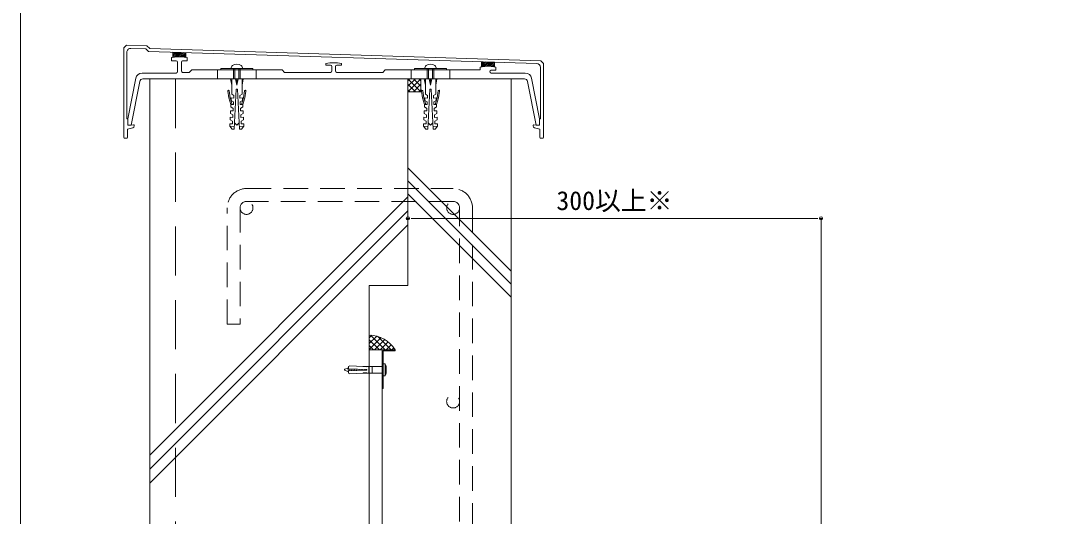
# Model space of a CAD drawing. Units: millimetres, scale not verified. Extents: x -1380 to 1380, y -955 to 955.
# Drawn here: x -1380 to -582, y -334 to 50 of the extents above; entities that cross this region are included whole.
import ezdxf
from ezdxf.enums import TextEntityAlignment as Align

# ---------------------------------------------------------------- set-up
doc = ezdxf.new("R2010")
doc.units = ezdxf.units.MM
doc.header["$LTSCALE"] = 3
doc.linetypes.add('USER1', pattern=[9.525, 6.35, -3.175])
doc.linetypes.add('USER2', pattern=[19.05, 12.7, -6.35])
for name, color, linetype, lineweight in [('0-0_0', 7, 'Continuous', 9), ('0-1_WAKU', 7, 'Continuous', 18), ('0-3_KUTAI', 3, 'Continuous', 18), ('0-4_BOUSUI', 1, 'Continuous', 18), ('0-6_HATCH', 9, 'Continuous', 18), ('0-7_sunpo', 7, 'Continuous', 18), ('0-8_KANAMONO_SCREW', 4, 'Continuous', 18), ('0-9_KANAMONO', 4, 'Continuous', 18), ('0-B_KUTAI2', 3, 'USER2', 18), ('0-D_TENSEN', 4, 'USER1', 18), ('0-E_KASAGI', 150, 'Continuous', 18)]:
    doc.layers.add(name, color=color, linetype=linetype, lineweight=lineweight)
doc.styles.add('ＭＳ ゴシック', font='')
doc.styles.get('ＭＳ ゴシック').set_extended_font_data('MS Gothic')

# ---------------------------------------------------------------- blocks, each defined once
blk = doc.blocks.new('_Dot')
at = {"layer": '0-0_0'}
for p, q in [((-0.5, 0), (-1, 0)), ((0.25, 0), (-0.25, 0))]:
    blk.add_line(p, q, dxfattribs=at)
blk.add_circle((0, 0), 0.25, dxfattribs=at)

msp = doc.modelspace()

# ---------------------------------------------------------------- linework, layer by layer
at = {"layer": '0-1_WAKU'}
msp.add_lwpolyline([(-1380.088, -954.993), (1379.912, -954.993), (1379.912, 955.007), (-1380.088, 955.007)], close=True, dxfattribs=at)
at = {"layer": '0-3_KUTAI'}
for p, q in [((-1280.088, 5.007), (-1280.088, -954.993)), ((-1280.088, 5.007), (-1080.088, 5.007)), ((-1080.088, 5.007), (-1000.088, 5.007)), ((-1000.088, -479.993), (-1000.088, 5.007)), ((-1110.088, -604.993), (-1110.088, -154.993))]:
    msp.add_line(p, q, dxfattribs=at)
msp.add_lwpolyline([(-1110.088, -154.993), (-1080.088, -154.993), (-1080.088, 5.007)], dxfattribs=at)
at = {"layer": '0-4_BOUSUI'}
for p, q in [((-1070.088, -4.993), (-1080.088, 5.007)), ((-1080.088, -4.993), (-1070.088, 5.007)), ((-1080.088, 3.492), (-1078.574, 5.007)), ((-1080.088, -0.75), (-1074.331, 5.007)), ((-1074.331, -4.993), (-1080.088, 0.764)), ((-1070.088, -0.75), (-1075.846, 5.007)), ((-1075.846, -4.993), (-1070.088, 0.764)), ((-1070.088, 3.492), (-1071.603, 5.007)), ((-1070.088, -4.993), (-1070.088, 5.007)), ((-1078.574, -4.993), (-1080.088, -3.478)), ((-1080.088, -4.993), (-1070.088, -4.993)), ((-1071.603, -4.993), (-1070.088, -3.478)), ((-1110.09, -195.586), (-1108.156, -193.652)), ((-1110.09, -200.076), (-1104.282, -194.268)), ((-1110.09, -204.566), (-1100.917, -195.393)), ((-1102.161, -204.993), (-1110.09, -197.064)), ((-1097.671, -204.993), (-1109.059, -193.605)), ((-1106.027, -204.993), (-1097.951, -196.917)), ((-1093.181, -204.993), (-1103.772, -194.402)), ((-1101.537, -204.993), (-1095.329, -198.785)), ((-1106.651, -204.993), (-1110.09, -201.554)), ((-1110.09, -204.993), (-1100.09, -204.993)), ((-1097.047, -204.993), (-1093.027, -200.973)), ((-1092.557, -204.993), (-1091.041, -203.477))]:
    msp.add_line(p, q, dxfattribs=at)
msp.add_lwpolyline([(-878.466, -594.993), (-1056.449, -594.993), (-1100.088, -551.353), (-1100.09, -234.993)], dxfattribs=at)
msp.add_arc((-1109.774, -216.289), 22.695, 29.84923, 90.79732, dxfattribs=at)
at = {"layer": '0-6_HATCH'}
for p, q in [((-1080.088, -64.011), (-1000.088, -144.011)), ((-1080.088, -74.011), (-1000.088, -154.011)), ((-1280.088, -286.471), (-1080.088, -86.471)), ((-1080.088, -84.011), (-1000.088, -164.011)), ((-1280.088, -297.346), (-1080.088, -97.346)), ((-1280.088, -308.221), (-1080.088, -108.221))]:
    msp.add_line(p, q, dxfattribs=at)
at = {"layer": '0-7_sunpo'}
for p, q in [((-1080.088, -142.993), (-1080.088, -103.07)), ((-1075.088, -103.07), (-765.088, -103.07)), ((-760.088, -639.993), (-760.088, -103.07))]:
    msp.add_line(p, q, dxfattribs=at)
at = {"layer": '0-8_KANAMONO_SCREW'}
for p, q in [((-1215.08, 12.998), (-1215.08, 5.007)), ((-1214.08, 12.998), (-1214.08, 5.007)), ((-1211.08, 12.998), (-1211.08, 5.007)), ((-1210.08, 12.998), (-1210.08, 5.007)), ((-1065.08, 12.998), (-1065.08, 5.007)), ((-1064.08, 12.998), (-1064.08, 5.007)), ((-1061.08, 12.998), (-1061.08, 5.007)), ((-1060.08, 12.998), (-1060.08, 5.007)), ((-1216.588, 0.007), (-1216.588, 5.007)), ((-1213.588, 5.007), (-1212.588, 0.007)), ((-1211.588, 5.007), (-1212.588, 0.007)), ((-1212.588, 0.007), (-1212.588, 5.007)), ((-1208.588, 0.007), (-1208.588, 5.007)), ((-1066.588, 0.007), (-1066.588, 5.007)), ((-1063.588, 5.007), (-1062.588, 0.007)), ((-1061.588, 5.007), (-1062.588, 0.007)), ((-1062.588, 0.007), (-1062.588, 5.007)), ((-1058.588, 0.007), (-1058.588, 5.007)), ((-1218.101, -31.77), (-1214.606, -31.953)), ((-1207.075, -31.77), (-1210.571, -31.953)), ((-1068.101, -31.77), (-1064.606, -31.953)), ((-1057.075, -31.77), (-1060.571, -31.953)), ((-1126.113, -218.799), (-1129.033, -220.008)), ((-1126.113, -221.988), (-1129.033, -220.778)), ((-1126.71, -219.046), (-1126.113, -221.436)), ((-1111.946, -220.185), (-1126.113, -219.56)), ((-1111.946, -220.601), (-1126.113, -221.226)), ((-1126.113, -221.226), (-1126.113, -222.893)), ((-1126.113, -222.893), (-1124.964, -223.467)), ((-1125.323, -219.595), (-1124.928, -221.174)), ((-1114.86, -217.764), (-1124.964, -217.319)), ((-1114.86, -223.022), (-1124.964, -223.467)), ((-1124.059, -219.65), (-1123.692, -221.12)), ((-1122.795, -219.706), (-1122.455, -221.065)), ((-1121.531, -219.762), (-1121.219, -221.01)), ((-1120.267, -219.818), (-1119.983, -220.956)), ((-1119.003, -219.873), (-1118.746, -220.901)), ((-1117.739, -219.929), (-1117.51, -220.847)), ((-1116.475, -219.985), (-1116.274, -220.792)), ((-1115.211, -220.041), (-1115.037, -220.738)), ((-1114.869, -217.973), (-1114.86, -217.764)), ((-1111.955, -218.101), (-1114.869, -217.973)), ((-1111.955, -222.685), (-1114.869, -222.813)), ((-1114.869, -222.813), (-1114.86, -223.022)), ((-1114.661, -217.982), (-1114.652, -217.774)), ((-1114.661, -222.804), (-1114.652, -223.012)), ((-1112.154, -217.884), (-1114.652, -217.774)), ((-1112.154, -222.902), (-1114.652, -223.012)), ((-1113.948, -220.096), (-1113.801, -220.683)), ((-1112.684, -220.152), (-1112.564, -220.629)), ((-1112.163, -218.092), (-1112.154, -217.884)), ((-1112.163, -222.694), (-1112.154, -222.902)), ((-1111.955, -218.101), (-1111.946, -217.893)), ((-1111.955, -222.685), (-1111.946, -222.893)), ((-1100.123, -217.893), (-1111.946, -217.893)), ((-1111.946, -220.185), (-1111.946, -220.601)), ((-1100.123, -222.893), (-1111.946, -222.893)), ((-1110.279, -217.893), (-1110.279, -222.893)), ((-1107.779, -217.893), (-1107.779, -222.893)), ((-1099.29, -215.81), (-1099.29, -217.06)), ((-1099.29, -215.81), (-1097.623, -215.81)), ((-1099.29, -217.06), (-1099.29, -223.726)), ((-1097.623, -215.81), (-1097.623, -224.976)), ((-1097.207, -216.851), (-1097.623, -216.851)), ((-1097.207, -223.935), (-1097.207, -216.851)), ((-1097.207, -216.851), (-1096.998, -217.893)), ((-1096.998, -222.893), (-1097.207, -223.935)), ((-1096.998, -222.893), (-1096.998, -217.893)), ((-1099.29, -223.726), (-1099.29, -224.976)), ((-1097.623, -224.976), (-1099.29, -224.976)), ((-1097.623, -223.935), (-1097.207, -223.935))]:
    msp.add_line(p, q, dxfattribs=at)
for points in [[(-1225.088, 13.007), (-1200.088, 13.007), (-1200.088, 12.007), (-1225.088, 12.007)], [(-1075.088, 13.007), (-1050.088, 13.007), (-1050.088, 12.007), (-1075.088, 12.007)]]:
    msp.add_lwpolyline(points, close=True, dxfattribs=at)
for points in [[(-1217.84, -26.777), (-1215.895, -27.88), (-1215.999, -29.878), (-1217.997, -29.773), (-1218.101, -31.77), (-1216.209, -33.872), (-1214.711, -33.951), (-1213.088, -2.993), (-1212.588, -2.993), (-1212.088, -2.993), (-1210.466, -33.951), (-1208.968, -33.872), (-1207.075, -31.77), (-1207.18, -29.773), (-1209.177, -29.878), (-1209.282, -27.88), (-1207.337, -26.777), (-1207.442, -24.78), (-1209.439, -24.884), (-1209.544, -22.887), (-1207.599, -21.784), (-1207.703, -19.787), (-1209.701, -19.891), (-1209.805, -17.894), (-1207.86, -16.791), (-1207.965, -14.793), (-1209.962, -14.898), (-1210.067, -12.901), (-1208.122, -11.798), (-1208.227, -9.8), (-1210.224, -9.905), (-1210.329, -7.908), (-1208.588, -6.993), (-1208.588, -2.993), (-1208.588, 0.007), (-1207.588, 5.007), (-1212.588, 5.007), (-1217.588, 5.007), (-1216.588, 0.007), (-1216.588, -2.993)], [(-1067.84, -26.777), (-1065.895, -27.88), (-1065.999, -29.878), (-1067.997, -29.773), (-1068.101, -31.77), (-1066.209, -33.872), (-1064.711, -33.951), (-1063.088, -2.993), (-1062.588, -2.993), (-1062.088, -2.993), (-1060.466, -33.951), (-1058.968, -33.872), (-1057.075, -31.77), (-1057.18, -29.773), (-1059.177, -29.878), (-1059.282, -27.88), (-1057.337, -26.777), (-1057.442, -24.78), (-1059.439, -24.884), (-1059.544, -22.887), (-1057.599, -21.784), (-1057.703, -19.787), (-1059.701, -19.891), (-1059.805, -17.894), (-1057.86, -16.791), (-1057.965, -14.793), (-1059.962, -14.898), (-1060.067, -12.901), (-1058.122, -11.798), (-1058.227, -9.8), (-1060.224, -9.905), (-1060.329, -7.908), (-1058.588, -6.993), (-1058.588, -2.993), (-1058.588, 0.007), (-1057.588, 5.007), (-1062.588, 5.007), (-1067.588, 5.007), (-1066.588, 0.007), (-1066.588, -2.993)], [(-1217.212, -14.793), (-1218.708, -9.793), (-1219.599, -4.451)], [(-1218.612, -4.287), (-1217.695, -9.793), (-1216.149, -14.849)], [(-1216.588, -2.993), (-1216.588, -6.993), (-1214.848, -7.908), (-1214.953, -9.905), (-1216.95, -9.8), (-1217.055, -11.798), (-1215.11, -12.901), (-1215.214, -14.898), (-1217.212, -14.793), (-1217.316, -16.791), (-1215.371, -17.894), (-1215.476, -19.891), (-1217.473, -19.787), (-1217.578, -21.784), (-1215.633, -22.887), (-1215.738, -24.884), (-1217.735, -24.78), (-1217.84, -26.777)], [(-1206.564, -4.287), (-1207.482, -9.793), (-1209.028, -14.849)], [(-1207.965, -14.793), (-1206.468, -9.793), (-1205.578, -4.451)], [(-1067.212, -14.793), (-1068.708, -9.793), (-1069.599, -4.451)], [(-1068.612, -4.287), (-1067.695, -9.793), (-1066.149, -14.849)], [(-1066.588, -2.993), (-1066.588, -6.993), (-1064.848, -7.908), (-1064.953, -9.905), (-1066.95, -9.8), (-1067.055, -11.798), (-1065.11, -12.901), (-1065.214, -14.898), (-1067.212, -14.793), (-1067.316, -16.791), (-1065.371, -17.894), (-1065.476, -19.891), (-1067.473, -19.787), (-1067.578, -21.784), (-1065.633, -22.887), (-1065.738, -24.884), (-1067.735, -24.78), (-1067.84, -26.777)], [(-1056.564, -4.287), (-1057.482, -9.793), (-1059.028, -14.849)], [(-1057.965, -14.793), (-1056.468, -9.793), (-1055.578, -4.451)], [(-1210.719, -29.124), (-1212.588, -30.934), (-1214.458, -29.124)], [(-1060.719, -29.124), (-1062.588, -30.934), (-1064.458, -29.124)], [(-1126.113, -219.56), (-1126.113, -217.893), (-1124.964, -217.319)]]:
    msp.add_lwpolyline(points, dxfattribs=at)
for centre, radius, start, end in [((-1212.588, 11.007), 5.4, 51.3178, 128.6822), ((-1062.588, 11.007), 5.4, 51.3178, 128.6822), ((-1214.091, 12.878), 3, 128.61458, 177.54109), ((-1211.086, 12.878), 3, 2.45891, 51.38542), ((-1064.091, 12.878), 3, 128.61458, 177.54109), ((-1061.086, 12.878), 3, 2.45891, 51.38542), ((-1219.106, -4.369), 0.5, 9.46232, 189.46231), ((-1206.071, -4.369), 0.5, 350.53769, 170.53768), ((-1069.106, -4.369), 0.5, 9.46232, 189.46231), ((-1056.071, -4.369), 0.5, 350.53769, 170.53768), ((-1128.873, -220.393), 0.417, 112.5, 247.5), ((-1100.123, -217.06), 0.833, 270, 0), ((-1100.123, -223.726), 0.833, 0, 90)]:
    msp.add_arc(centre, radius, start, end, dxfattribs=at)
at = {"layer": '0-9_KANAMONO'}
msp.add_lwpolyline([(-1100.09, -204.993), (-1100.09, -234.993), (-1099.29, -234.993), (-1099.29, -205.793), (-1090.09, -205.793), (-1090.09, -204.993)], close=True, dxfattribs=at)
at = {"layer": '0-B_KUTAI2'}
msp.add_line((-1260.088, 5.007), (-1260.088, -954.993), dxfattribs=at)
at = {"layer": '0-D_TENSEN'}
for p, q in [((-1205.088, -79.993), (-1045.088, -79.993)), ((-1045.088, -89.993), (-1205.088, -89.993)), ((-1040.088, -394.993), (-1040.088, -94.993)), ((-1030.088, -94.993), (-1030.088, -394.993))]:
    msp.add_line(p, q, dxfattribs=at)
msp.add_lwpolyline([(-1210.088, -94.993), (-1210.088, -184.993), (-1220.088, -184.993), (-1220.088, -94.993)], dxfattribs=at)
for centre in [(-1205.088, -94.993), (-1045.088, -94.993), (-1045.088, -244.993)]:
    msp.add_circle(centre, 5, dxfattribs=at)
for centre, radius, start, end in [((-1205.088, -94.993), 15, 90, 180), ((-1045.088, -94.993), 15, 0, 90), ((-1205.088, -94.993), 5, 90, 180), ((-1045.088, -94.993), 5, 0, 90)]:
    msp.add_arc(centre, radius, start, end, dxfattribs=at)
at = {"layer": '0-E_KASAGI'}
for p, q in [((-1262.088, 24.945), (-1261.514, 25.519)), ((-1262.088, 23.598), (-1260.207, 25.479)), ((-1262.088, 22.251), (-1258.9, 25.439)), ((-1261.211, 21.781), (-1257.594, 25.398)), ((-1259.665, 21.98), (-1256.287, 25.358)), ((-1258.215, 22.083), (-1254.98, 25.318)), ((-1256.845, 22.106), (-1253.673, 25.278)), ((-1255.542, 22.061), (-1252.366, 25.238)), ((-1254.299, 21.958), (-1252.088, 24.168)), ((-1252.088, 21.625), (-1252.088, 25.229)), ((-1258.588, 10.507), (-1258.588, 17.907)), ((-1255.588, 17.907), (-1255.588, 11.007)), ((-1253.107, 21.803), (-1252.088, 22.821)), ((-1023.088, 17.437), (-1022.364, 18.161)), ((-1023.088, 16.09), (-1021.058, 18.12)), ((-1023.088, 14.743), (-1019.751, 18.08)), ((-1021.965, 14.519), (-1018.444, 18.04)), ((-1020.435, 14.702), (-1017.137, 18)), ((-1018.999, 14.791), (-1015.83, 17.959)), ((-1017.64, 14.803), (-1014.524, 17.919)), ((-1016.347, 14.749), (-1013.217, 17.879)), ((-1015.111, 14.637), (-1013.088, 16.66)), ((-1285.978, 9.507), (-1259.588, 9.507)), ((-1139.088, 11.007), (-1139.088, 14.507)), ((-1136.088, 14.507), (-1136.088, 11.007)), ((-1016.588, 10.607), (-1016.588, 10.507)), ((-1015.588, 9.507), (-989.199, 9.507)), ((-1013.927, 14.474), (-1013.088, 15.313)), ((-989.824, 5.007), (-1285.353, 5.007)), ((-1296.554, -30.956), (-1292.623, -30.681)), ((-1292.088, -31.18), (-1292.088, -31.477)), ((-983.088, -31.477), (-983.088, -31.18)), ((-982.554, -30.681), (-978.623, -30.956)), ((-1297.888, -40.993), (-1299.588, -40.993)), ((-975.588, -40.993), (-977.288, -40.993))]:
    msp.add_line(p, q, dxfattribs=at)
at = {"layer": '0-E_KASAGI', "linetype": 'USER2'}
for p, q in [((-1227.588, 5.007), (-1227.588, 12.007)), ((-1197.588, 5.007), (-1197.588, 12.007)), ((-1077.588, 5.007), (-1077.588, 12.007)), ((-1047.588, 5.007), (-1047.588, 12.007))]:
    msp.add_line(p, q, dxfattribs=at)
at = {"layer": '0-E_KASAGI'}
for points in [[(-1300.088, -40.493), (-1300.088, 29.007), (-1298.088, 31.007), (-1282.215, 30.519)], [(-1297.788, 25.603), (-1297.788, -25.993), (-1297.088, -25.993), (-1297.088, -30.457)], [(-980.296, 16.866), (-1281.07, 26.121), (-1283.197, 28.248), (-1294.696, 28.602)], [(-1282.215, 30.519), (-1280.088, 28.392), (-977.152, 19.07), (-975.088, 17.007), (-975.088, -40.493)], [(-1252.088, 25.229), (-1262.088, 25.537), (-1262.088, 21.625)], [(-1259.588, 18.907), (-1263.088, 18.907), (-1263.088, 21.411)], [(-1251.088, 21.411), (-1251.088, 18.907), (-1254.588, 18.907)], [(-1140.088, 15.507), (-1143.588, 15.507), (-1143.588, 16.776)], [(-1131.588, 16.776), (-1131.588, 15.507), (-1135.088, 15.507)], [(-1013.088, 14.325), (-1013.088, 17.875), (-1023.088, 18.183), (-1023.088, 14.325)], [(-1254.588, 10.007), (-1249.588, 10.007), (-1247.588, 12.007), (-1177.588, 12.007), (-1175.588, 10.007), (-1140.088, 10.007)], [(-1135.088, 10.007), (-1099.588, 10.007), (-1097.588, 12.007), (-1024.088, 12.007), (-1024.088, 14.111)], [(-1012.088, 14.111), (-1012.088, 11.607), (-1015.588, 11.607)], [(-978.088, -30.457), (-978.088, -25.993), (-977.388, -25.993), (-977.388, 13.868)], [(-1297.088, -30.457), (-1297.088, -25.993), (-1290.884, 5.474)], [(-1287.806, 2.991), (-1294.471, -30.81), (-1296.554, -30.956)], [(-978.623, -30.956), (-980.706, -30.81), (-987.371, 2.991)], [(-984.293, 5.474), (-978.088, -25.993), (-978.088, -30.457)], [(-1293.218, -32.931), (-1297.388, -33.993), (-1297.388, -40.493)], [(-977.788, -40.493), (-977.788, -33.993), (-981.959, -32.931)]]:
    msp.add_lwpolyline(points, dxfattribs=at)
for centre, radius, start, end in [((-1294.788, 25.603), 3, 88.23761, 180), ((-1257.088, -4.093), 26.2, 76.76135, 103.23865), ((-1257.088, -4.093), 26.2, 78.99821, 101.00179), ((-1259.588, 17.907), 1, 0, 90), ((-1254.588, 17.907), 1, 90, 180), ((-1137.588, -7.493), 25, 76.11346, 103.88654), ((-980.388, 13.868), 3, 0, 88.23761), ((-1285.978, 4.507), 5, 90, 168.84534), ((-1259.588, 10.507), 1, 270, 0), ((-1254.588, 11.007), 1, 180, 270), ((-1140.088, 14.507), 1, 0, 90), ((-1140.088, 11.007), 1, 270, 0), ((-1135.088, 14.507), 1, 90, 180), ((-1135.088, 11.007), 1, 180, 270), ((-1018.088, -11.393), 26.2, 76.76135, 103.23865), ((-1018.088, -11.393), 26.2, 78.99821, 101.00179), ((-1015.588, 10.607), 1, 90, 180), ((-1015.588, 10.507), 1, 180, 270), ((-989.199, 4.507), 5, 11.15466, 90), ((-1285.353, 2.507), 2.5, 90, 168.84534), ((-989.824, 2.507), 2.5, 11.15466, 90), ((-1296.588, -30.457), 0.5, 180, 274), ((-1296.588, -30.457), 0.5, 180, 274), ((-1293.588, -31.477), 1.5, 284.28661, 0), ((-1292.588, -31.18), 0.5, 0, 94), ((-982.588, -31.18), 0.5, 86, 180), ((-981.588, -31.477), 1.5, 180, 255.71339), ((-978.588, -30.457), 0.5, 266, 0), ((-978.588, -30.457), 0.5, 266, 0), ((-1299.588, -40.493), 0.5, 180, 270), ((-1297.888, -40.493), 0.5, 270, 0), ((-977.288, -40.493), 0.5, 180, 270), ((-975.588, -40.493), 0.5, 270, 360)]:
    msp.add_arc(centre, radius, start, end, dxfattribs=at)

# ---------------------------------------------------------------- block references
at = {"layer": '0-7_sunpo', "xscale": 5, "yscale": 5, "rotation": 180}
msp.add_blockref('_Dot', (-1080.088, -103.07), dxfattribs=at)
at = {"layer": '0-7_sunpo', "xscale": 5, "yscale": 5}
msp.add_blockref('_Dot', (-760.088, -103.07), dxfattribs=at)

# ---------------------------------------------------------------- texts
at = {"layer": '0-7_sunpo', "style": 'ＭＳ ゴシック'}
msp.add_text('300以上※', height=14.66, dxfattribs=at).set_placement((-965.088, -101.055), align=Align.BOTTOM_LEFT)

doc.saveas('drawing.dxf')
